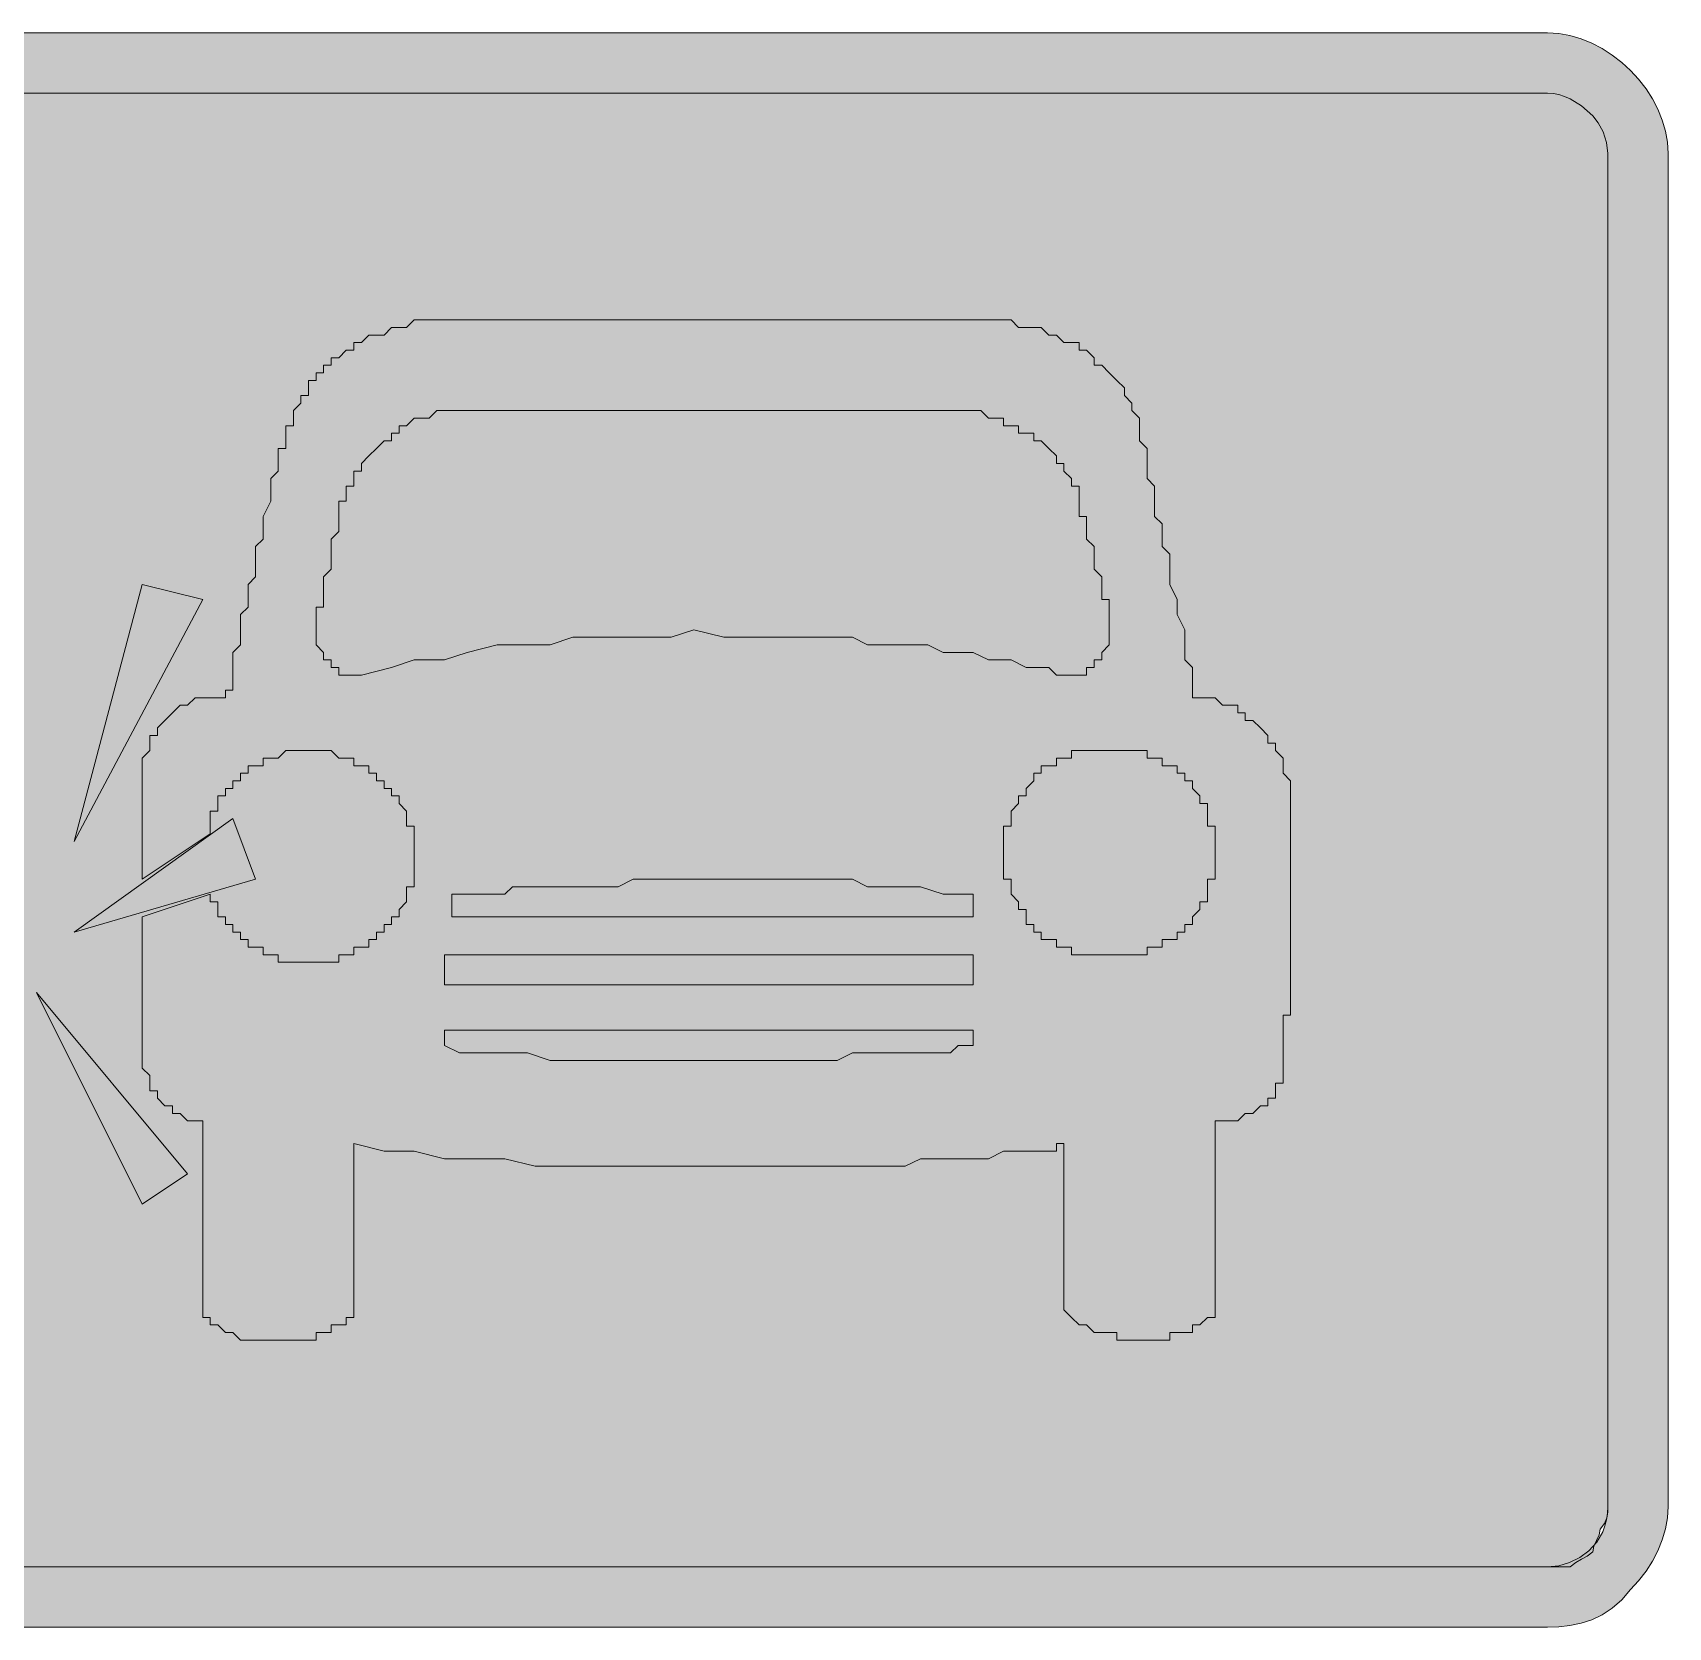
# Model space of a CAD drawing. Header units: metres. Extents: x 68 to 498, y 9 to 262.
# Drawn here: x 237.9 to 497.7, y 9.1 to 262.3 of the extents above; entities that cross this region are included whole.
import ezdxf

# ---------------------------------------------------------------- set-up
doc = ezdxf.new("R2010")
doc.units = ezdxf.units.M
for name, color, linetype, true_color in [('FILL_BLACK_000000', 7, 'Continuous', 0x000000), ('FILL_PINK_E1E1E1', 7, 'Continuous', 0xe1e1e1), ('STROKE_BLACK_000000', 7, 'Continuous', 0x000000)]:
    doc.layers.add(name, color=color, linetype=linetype, true_color=true_color)

msp = doc.modelspace()

# ---------------------------------------------------------------- hatches: boundary and pattern name
at = {"layer": 'FILL_BLACK_000000', "true_color": 0x000000}
h = msp.add_hatch(color=7, dxfattribs=at)
h.dxf.hatch_style = 1
h.paths.add_polyline_path([(482.11, 261.89), (483.87, 261.37), (485.58, 260.67), (487.24, 259.8), (488.82, 258.78), (490.33, 257.61), (491.73, 256.32), (493.02, 254.92), (494.19, 253.41), (495.21, 251.83), (496.08, 250.17), (496.78, 248.46), (497.3, 246.7), (497.62, 244.92), (497.73, 243.12), (497.73, 28.32), (497.62, 26.52), (497.3, 24.74), (496.78, 22.98), (496.08, 21.27), (495.21, 19.61), (494.19, 18.03), (493.02, 16.52), (491.73, 15.12), (490.33, 13.48), (488.82, 12.16), (487.24, 11.11), (485.58, 10.32), (483.87, 9.75), (482.11, 9.38), (480.33, 9.18), (478.53, 9.12), (87.33, 9.12), (85.33, 9.22), (83.4, 9.5), (81.55, 9.97), (79.77, 10.6), (78.09, 11.4), (76.51, 12.35), (75.04, 13.44), (73.68, 14.67), (72.45, 16.03), (71.36, 17.5), (70.41, 19.08), (69.61, 20.76), (68.98, 22.54), (68.51, 24.39), (68.23, 26.32), (68.13, 28.32), (68.13, 243.12), (68.23, 245.12), (68.51, 247.05), (68.98, 248.9), (69.61, 250.68), (70.41, 252.36), (71.36, 253.94), (72.45, 255.41), (73.68, 256.77), (75.04, 258), (76.51, 259.09), (78.09, 260.04), (79.77, 260.84), (81.55, 261.47), (83.4, 261.94), (85.33, 262.22), (87.33, 262.32), (478.53, 262.32), (480.33, 262.21), (482.11, 261.89)])
h.paths.add_polyline_path([(86.23, 252.66), (85.19, 252.5), (84.22, 252.25), (83.3, 251.89), (81.66, 250.95), (80.28, 249.72), (79.19, 248.27), (78.39, 246.64), (77.9, 244.91), (77.73, 243.12), (77.73, 28.32), (77.9, 26.18), (78.39, 24.29), (79.19, 22.65), (80.28, 21.27), (81.66, 20.18), (83.3, 19.38), (85.19, 18.89), (87.33, 18.72), (478.53, 18.72), (480.32, 18.89), (482.05, 19.38), (483.68, 20.18), (485.13, 21.27), (486.36, 22.65), (487.31, 24.29), (487.66, 25.21), (487.91, 26.18), (488.07, 27.22), (488.13, 28.32), (488.13, 243.12), (487.92, 244.9), (487.38, 246.57), (486.61, 248.01), (485.73, 249.12), (483.93, 250.69), (482.13, 251.82), (481.23, 252.21), (480.33, 252.49), (479.43, 252.66), (478.53, 252.72), (87.33, 252.72), (86.23, 252.66)], flags=16)
h = msp.add_hatch(color=7, dxfattribs=at)
h.dxf.hatch_style = 1
h.paths.add_polyline_path([(435.33, 94.32), (435.33, 93.12), (434.13, 93.12), (434.13, 91.92), (432.93, 91.92), (431.73, 90.72), (430.53, 90.72), (429.33, 89.52), (428.13, 89.52), (426.93, 89.52), (425.73, 89.52), (425.73, 88.32), (425.73, 87.12), (425.73, 85.92), (425.73, 84.72), (425.73, 83.52), (425.73, 82.32), (425.73, 81.12), (425.73, 79.92), (425.73, 78.72), (425.73, 77.52), (425.73, 76.32), (425.73, 75.12), (425.73, 73.92), (425.73, 72.72), (425.73, 71.52), (425.73, 70.32), (425.73, 69.12), (425.73, 67.92), (425.73, 66.72), (425.73, 65.52), (425.73, 64.32), (425.73, 63.12), (425.73, 61.92), (425.73, 60.72), (425.73, 59.52), (425.73, 58.32), (424.53, 58.32), (423.33, 57.12), (422.13, 57.12), (422.13, 55.92), (420.93, 55.92), (419.73, 55.92), (418.53, 55.92), (418.53, 54.72), (417.33, 54.72), (416.13, 54.72), (414.93, 54.72), (413.73, 54.72), (412.53, 54.72), (411.33, 54.72), (410.13, 54.72), (410.13, 55.92), (408.93, 55.92), (407.73, 55.92), (406.53, 55.92), (405.33, 57.12), (404.13, 57.12), (402.93, 58.32), (401.73, 59.52), (401.73, 60.72), (401.73, 61.92), (401.73, 63.12), (401.73, 64.32), (401.73, 65.52), (401.73, 66.72), (401.73, 67.92), (401.73, 69.12), (401.73, 70.32), (401.73, 71.52), (401.73, 72.72), (401.73, 73.92), (401.73, 75.12), (401.73, 76.32), (401.73, 77.52), (401.73, 78.72), (401.73, 79.92), (401.73, 81.12), (401.73, 82.32), (401.73, 83.52), (401.73, 84.72), (401.73, 85.92), (400.53, 85.92), (400.53, 84.72), (399.33, 84.72), (398.13, 84.72), (396.93, 84.72), (394.53, 84.72), (393.33, 84.72), (392.13, 84.72), (389.73, 83.52), (388.53, 83.52), (386.13, 83.52), (383.73, 83.52), (381.33, 83.52), (378.93, 83.52), (376.53, 82.32), (374.13, 82.32), (370.53, 82.32), (368.13, 82.32), (364.53, 82.32), (362.13, 82.32), (358.53, 82.32), (354.93, 82.32), (351.33, 82.32), (347.73, 82.32), (344.13, 82.32), (339.33, 82.32), (335.73, 82.32), (330.93, 82.32), (327.33, 82.32), (322.53, 82.32), (317.73, 82.32), (312.93, 83.52), (308.13, 83.52), (303.33, 83.52), (298.53, 84.72), (293.73, 84.72), (288.93, 85.92), (288.93, 84.72), (288.93, 83.52), (288.93, 82.32), (288.93, 81.12), (288.93, 79.92), (288.93, 78.72), (288.93, 77.52), (288.93, 76.32), (288.93, 75.12), (288.93, 73.92), (288.93, 72.72), (288.93, 71.52), (288.93, 70.32), (288.93, 69.12), (288.93, 67.92), (288.93, 66.72), (288.93, 65.52), (288.93, 64.32), (288.93, 63.12), (288.93, 61.92), (288.93, 60.72), (288.93, 59.52), (288.93, 58.32), (287.73, 58.32), (287.73, 57.12), (286.53, 57.12), (285.33, 57.12), (285.33, 55.92), (284.13, 55.92), (282.93, 55.92), (282.93, 54.72), (281.73, 54.72), (280.53, 54.72), (279.33, 54.72), (278.13, 54.72), (276.93, 54.72), (275.73, 54.72), (274.53, 54.72), (273.33, 54.72), (272.13, 54.72), (270.93, 54.72), (269.73, 55.92), (268.53, 55.92), (267.33, 57.12), (266.13, 57.12), (266.13, 58.32), (264.93, 58.32), (264.93, 59.52), (264.93, 60.72), (264.93, 61.92), (264.93, 63.12), (264.93, 64.32), (264.93, 65.52), (264.93, 66.72), (264.93, 67.92), (264.93, 69.12), (264.93, 70.32), (264.93, 71.52), (264.93, 72.72), (264.93, 73.92), (264.93, 75.12), (264.93, 76.32), (264.93, 77.52), (264.93, 78.72), (264.93, 79.92), (264.93, 81.12), (264.93, 82.32), (264.93, 83.52), (264.93, 84.72), (264.93, 85.92), (264.93, 87.12), (264.93, 88.32), (264.93, 89.52), (263.73, 89.52), (262.53, 89.52), (261.33, 90.72), (260.13, 90.72), (260.13, 91.92), (258.93, 91.92), (257.73, 93.12), (257.73, 94.32), (256.53, 94.32), (256.53, 95.52), (256.53, 96.72), (255.33, 97.92), (255.33, 99.12), (255.33, 100.32), (255.33, 101.52), (255.33, 102.72), (255.33, 103.92), (255.33, 105.12), (255.33, 106.32), (255.33, 107.52), (255.33, 108.72), (255.33, 111.12), (255.33, 112.32), (255.33, 113.52), (255.33, 114.72), (255.33, 117.12), (255.33, 118.32), (255.33, 120.72), (255.33, 121.92), (266.13, 125.52), (266.13, 124.32), (267.33, 124.32), (267.33, 123.12), (267.33, 121.92), (268.53, 121.92), (268.53, 120.72), (269.73, 120.72), (269.73, 119.52), (270.93, 119.52), (270.93, 118.32), (272.13, 118.32), (272.13, 117.12), (273.33, 117.12), (274.53, 117.12), (274.53, 115.92), (275.73, 115.92), (276.93, 115.92), (276.93, 114.72), (278.13, 114.72), (279.33, 114.72), (280.53, 114.72), (281.73, 114.72), (282.93, 114.72), (284.13, 114.72), (285.33, 114.72), (286.53, 114.72), (286.53, 115.92), (287.73, 115.92), (288.93, 115.92), (288.93, 117.12), (290.13, 117.12), (291.33, 117.12), (291.33, 118.32), (292.53, 118.32), (292.53, 119.52), (293.73, 119.52), (293.73, 120.72), (294.93, 120.72), (294.93, 121.92), (296.13, 121.92), (296.13, 123.12), (297.33, 124.32), (297.33, 125.52), (297.33, 126.72), (298.53, 126.72), (298.53, 127.92), (298.53, 129.12), (298.53, 130.32), (298.53, 131.52), (298.53, 132.72), (298.53, 133.92), (298.53, 135.12), (298.53, 136.32), (297.33, 136.32), (297.33, 137.52), (297.33, 138.72), (296.13, 139.92), (296.13, 141.12), (294.93, 141.12), (294.93, 142.32), (293.73, 142.32), (293.73, 143.52), (292.53, 143.52), (292.53, 144.72), (291.33, 144.72), (291.33, 145.92), (290.13, 145.92), (288.93, 145.92), (288.93, 147.12), (287.73, 147.12), (286.53, 147.12), (285.33, 148.32), (284.13, 148.32), (282.93, 148.32), (281.73, 148.32), (280.53, 148.32), (279.33, 148.32), (278.13, 148.32), (276.93, 147.12), (275.73, 147.12), (274.53, 147.12), (274.53, 145.92), (273.33, 145.92), (272.13, 145.92), (272.13, 144.72), (270.93, 144.72), (270.93, 143.52), (269.73, 143.52), (269.73, 142.32), (268.53, 142.32), (268.53, 141.12), (267.33, 141.12), (267.33, 139.92), (267.33, 138.72), (266.13, 138.72), (266.13, 137.52), (266.13, 136.32), (266.13, 135.12), (255.33, 127.92), (255.33, 129.12), (255.33, 130.32), (255.33, 131.52), (255.33, 133.92), (255.33, 135.12), (255.33, 136.32), (255.33, 137.52), (255.33, 139.92), (255.33, 141.12), (255.33, 142.32), (255.33, 143.52), (255.33, 144.72), (255.33, 145.92), (255.33, 147.12), (256.53, 148.32), (256.53, 149.52), (256.53, 150.72), (257.73, 150.72), (257.73, 151.92), (258.93, 153.12), (260.13, 154.32), (261.33, 155.52), (262.53, 155.52), (263.73, 156.72), (264.93, 156.72), (266.13, 156.72), (267.33, 156.72), (268.53, 156.72), (268.53, 157.92), (269.73, 157.92), (269.73, 159.12), (269.73, 160.32), (269.73, 161.52), (269.73, 162.72), (269.73, 163.92), (270.93, 165.12), (270.93, 166.32), (270.93, 167.52), (270.93, 168.72), (270.93, 169.92), (272.13, 171.12), (272.13, 172.32), (272.13, 174.72), (273.33, 175.92), (273.33, 177.12), (273.33, 178.32), (273.33, 180.72), (274.53, 181.92), (274.53, 183.12), (274.53, 184.32), (274.53, 185.52), (275.73, 187.92), (275.73, 189.12), (275.73, 190.32), (275.73, 191.52), (276.93, 192.72), (276.93, 193.92), (276.93, 195.12), (276.93, 196.32), (278.13, 196.32), (278.13, 197.52), (278.13, 198.72), (278.13, 199.92), (279.33, 199.92), (279.33, 201.12), (279.33, 202.32), (280.53, 203.52), (280.53, 204.72), (281.73, 204.72), (281.73, 205.92), (281.73, 207.12), (282.93, 207.12), (282.93, 208.32), (284.13, 208.32), (284.13, 209.52), (285.33, 209.52), (285.33, 210.72), (286.53, 210.72), (287.73, 211.92), (288.93, 211.92), (288.93, 213.12), (290.13, 213.12), (291.33, 214.32), (292.53, 214.32), (293.73, 214.32), (294.93, 215.52), (296.13, 215.52), (297.33, 215.52), (298.53, 216.72), (300.93, 216.72), (302.13, 216.72), (303.33, 216.72), (304.53, 216.72), (305.73, 216.72), (308.13, 216.72), (309.33, 216.72), (311.73, 216.72), (314.13, 216.72), (316.53, 216.72), (318.93, 216.72), (322.53, 216.72), (324.93, 216.72), (328.53, 216.72), (332.13, 216.72), (334.53, 216.72), (338.13, 216.72), (341.73, 216.72), (345.33, 216.72), (347.73, 216.72), (351.33, 216.72), (354.93, 216.72), (358.53, 216.72), (360.93, 216.72), (364.53, 216.72), (366.93, 216.72), (370.53, 216.72), (372.93, 216.72), (375.33, 216.72), (377.73, 216.72), (380.13, 216.72), (381.33, 216.72), (382.53, 216.72), (384.93, 216.72), (386.13, 216.72), (387.33, 216.72), (388.53, 216.72), (389.73, 216.72), (390.93, 216.72), (392.13, 216.72), (393.33, 216.72), (394.53, 215.52), (395.73, 215.52), (396.93, 215.52), (398.13, 215.52), (399.33, 214.32), (400.53, 214.32), (401.73, 213.12), (402.93, 213.12), (404.13, 213.12), (404.13, 211.92), (405.33, 211.92), (406.53, 210.72), (406.53, 209.52), (407.73, 209.52), (408.93, 208.32), (410.13, 207.12), (411.33, 205.92), (411.33, 204.72), (412.53, 203.52), (412.53, 202.32), (413.73, 201.12), (413.73, 199.92), (413.73, 198.72), (413.73, 197.52), (414.93, 196.32), (414.93, 195.12), (414.93, 193.92), (414.93, 192.72), (414.93, 191.52), (416.13, 190.32), (416.13, 189.12), (416.13, 186.72), (416.13, 185.52), (417.33, 184.32), (417.33, 181.92), (417.33, 180.72), (418.53, 179.52), (418.53, 177.12), (418.53, 175.92), (418.53, 174.72), (419.73, 172.32), (419.73, 171.12), (419.73, 169.92), (420.93, 167.52), (420.93, 166.32), (420.93, 165.12), (420.93, 163.92), (420.93, 162.72), (422.13, 161.52), (422.13, 160.32), (422.13, 159.12), (422.13, 157.92), (422.13, 156.72), (423.33, 156.72), (424.53, 156.72), (425.73, 156.72), (426.93, 155.52), (428.13, 155.52), (429.33, 155.52), (429.33, 154.32), (430.53, 154.32), (430.53, 153.12), (431.73, 153.12), (432.93, 151.92), (434.13, 150.72), (434.13, 149.52), (435.33, 149.52), (435.33, 148.32), (436.53, 147.12), (436.53, 145.92), (436.53, 144.72), (437.73, 143.52), (437.73, 142.32), (437.73, 141.12), (437.73, 139.92), (437.73, 138.72), (437.73, 137.52), (437.73, 136.32), (437.73, 135.12), (437.73, 133.92), (437.73, 131.52), (437.73, 130.32), (437.73, 129.12), (437.73, 127.92), (437.73, 125.52), (437.73, 124.32), (437.73, 123.12), (437.73, 120.72), (437.73, 119.52), (437.73, 118.32), (437.73, 115.92), (437.73, 114.72), (437.73, 113.52), (437.73, 112.32), (437.73, 111.12), (437.73, 108.72), (437.73, 107.52), (437.73, 106.32), (436.53, 106.32), (436.53, 105.12), (436.53, 103.92), (436.53, 102.72), (436.53, 101.52), (436.53, 100.32), (436.53, 99.12), (436.53, 97.92), (436.53, 96.72), (436.53, 95.52), (435.33, 95.52), (435.33, 94.32)])
h.paths.add_polyline_path([(399.33, 196.32), (398.13, 197.52), (396.93, 197.52), (396.93, 198.72), (395.73, 198.72), (394.53, 198.72), (394.53, 199.92), (393.33, 199.92), (392.13, 199.92), (392.13, 201.12), (390.93, 201.12), (389.73, 201.12), (388.53, 202.32), (387.33, 202.32), (386.13, 202.32), (384.93, 202.32), (383.73, 202.32), (382.53, 202.32), (381.33, 202.32), (378.93, 202.32), (376.53, 202.32), (374.13, 202.32), (371.73, 202.32), (369.33, 202.32), (366.93, 202.32), (364.53, 202.32), (360.93, 202.32), (358.53, 202.32), (354.93, 202.32), (351.33, 202.32), (348.93, 202.32), (345.33, 202.32), (342.93, 202.32), (339.33, 202.32), (335.73, 202.32), (333.33, 202.32), (329.73, 202.32), (327.33, 202.32), (324.93, 202.32), (321.33, 202.32), (318.93, 202.32), (316.53, 202.32), (314.13, 202.32), (311.73, 202.32), (310.53, 202.32), (308.13, 202.32), (306.93, 202.32), (305.73, 202.32), (304.53, 202.32), (303.33, 202.32), (302.13, 202.32), (300.93, 201.12), (299.73, 201.12), (298.53, 201.12), (297.33, 199.92), (296.13, 199.92), (296.13, 198.72), (294.93, 198.72), (294.93, 197.52), (293.73, 197.52), (292.53, 196.32), (291.33, 195.12), (290.13, 193.92), (290.13, 192.72), (288.93, 192.72), (288.93, 191.52), (288.93, 190.32), (287.73, 190.32), (287.73, 189.12), (287.73, 187.92), (286.53, 187.92), (286.53, 186.72), (286.53, 185.52), (286.53, 184.32), (286.53, 183.12), (285.33, 181.92), (285.33, 180.72), (285.33, 179.52), (285.33, 178.32), (285.33, 177.12), (284.13, 175.92), (284.13, 174.72), (284.13, 173.52), (284.13, 172.32), (284.13, 171.12), (282.93, 171.12), (282.93, 169.92), (282.93, 168.72), (282.93, 167.52), (282.93, 166.32), (282.93, 165.12), (284.13, 163.92), (284.13, 162.72), (285.33, 162.72), (285.33, 161.52), (286.53, 161.52), (286.53, 160.32), (287.73, 160.32), (288.93, 160.32), (290.13, 160.32), (294.93, 161.52), (298.53, 162.72), (303.33, 162.72), (306.93, 163.92), (311.73, 165.12), (315.33, 165.12), (320.13, 165.12), (323.73, 166.32), (327.33, 166.32), (332.13, 166.32), (335.73, 166.32), (339.33, 166.32), (342.93, 167.52), (347.73, 166.32), (351.33, 166.32), (354.93, 166.32), (358.53, 166.32), (360.93, 166.32), (364.53, 166.32), (368.13, 166.32), (370.53, 165.12), (374.13, 165.12), (376.53, 165.12), (380.13, 165.12), (382.53, 163.92), (384.93, 163.92), (387.33, 163.92), (389.73, 162.72), (390.93, 162.72), (393.33, 162.72), (395.73, 161.52), (396.93, 161.52), (398.13, 161.52), (399.33, 161.52), (400.53, 160.32), (401.73, 160.32), (402.93, 160.32), (404.13, 160.32), (405.33, 160.32), (405.33, 161.52), (406.53, 161.52), (406.53, 162.72), (407.73, 162.72), (407.73, 163.92), (408.93, 165.12), (408.93, 166.32), (408.93, 167.52), (408.93, 168.72), (408.93, 169.92), (408.93, 171.12), (408.93, 172.32), (407.73, 172.32), (407.73, 173.52), (407.73, 174.72), (407.73, 175.92), (406.53, 177.12), (406.53, 178.32), (406.53, 179.52), (406.53, 180.72), (405.33, 181.92), (405.33, 183.12), (405.33, 184.32), (405.33, 185.52), (404.13, 185.52), (404.13, 186.72), (404.13, 187.92), (404.13, 189.12), (404.13, 190.32), (402.93, 190.32), (402.93, 191.52), (401.73, 192.72), (401.73, 193.92), (400.53, 193.92), (400.53, 195.12), (399.33, 196.32)], flags=16)
h.paths.add_polyline_path([(394.53, 124.32), (394.53, 123.12), (395.73, 123.12), (395.73, 121.92), (395.73, 120.72), (396.93, 120.72), (396.93, 119.52), (398.13, 119.52), (398.13, 118.32), (399.33, 118.32), (400.53, 118.32), (400.53, 117.12), (401.73, 117.12), (402.93, 117.12), (402.93, 115.92), (404.13, 115.92), (405.33, 115.92), (406.53, 115.92), (407.73, 115.92), (408.93, 115.92), (410.13, 115.92), (411.33, 115.92), (412.53, 115.92), (413.73, 115.92), (414.93, 115.92), (414.93, 117.12), (416.13, 117.12), (417.33, 117.12), (417.33, 118.32), (418.53, 118.32), (419.73, 118.32), (419.73, 119.52), (420.93, 119.52), (420.93, 120.72), (422.13, 120.72), (422.13, 121.92), (423.33, 123.12), (423.33, 124.32), (424.53, 124.32), (424.53, 125.52), (424.53, 126.72), (424.53, 127.92), (425.73, 127.92), (425.73, 129.12), (425.73, 130.32), (425.73, 131.52), (425.73, 132.72), (425.73, 133.92), (425.73, 135.12), (425.73, 136.32), (424.53, 136.32), (424.53, 137.52), (424.53, 138.72), (424.53, 139.92), (423.33, 139.92), (423.33, 141.12), (422.13, 142.32), (422.13, 143.52), (420.93, 143.52), (420.93, 144.72), (419.73, 144.72), (419.73, 145.92), (418.53, 145.92), (417.33, 145.92), (417.33, 147.12), (416.13, 147.12), (414.93, 147.12), (414.93, 148.32), (413.73, 148.32), (412.53, 148.32), (411.33, 148.32), (410.13, 148.32), (408.93, 148.32), (407.73, 148.32), (406.53, 148.32), (405.33, 148.32), (404.13, 148.32), (402.93, 148.32), (402.93, 147.12), (401.73, 147.12), (400.53, 147.12), (400.53, 145.92), (399.33, 145.92), (398.13, 145.92), (398.13, 144.72), (396.93, 144.72), (396.93, 143.52), (395.73, 142.32), (395.73, 141.12), (394.53, 141.12), (394.53, 139.92), (393.33, 138.72), (393.33, 137.52), (393.33, 136.32), (392.13, 136.32), (392.13, 135.12), (392.13, 133.92), (392.13, 132.72), (392.13, 131.52), (392.13, 130.32), (392.13, 129.12), (392.13, 127.92), (393.33, 127.92), (393.33, 126.72), (393.33, 125.52), (394.53, 124.32)], flags=16)
h.paths.add_polyline_path([(303.33, 115.92), (303.33, 111.12), (387.33, 111.12), (387.33, 115.92), (303.33, 115.92)], flags=16)
h.paths.add_polyline_path([(386.13, 103.92), (384.93, 103.92), (383.73, 103.92), (382.53, 103.92), (381.33, 103.92), (378.93, 103.92), (376.53, 103.92), (374.13, 103.92), (371.73, 103.92), (369.33, 103.92), (366.93, 103.92), (364.53, 103.92), (360.93, 103.92), (358.53, 103.92), (354.93, 103.92), (351.33, 103.92), (348.93, 103.92), (345.33, 103.92), (342.93, 103.92), (339.33, 103.92), (335.73, 103.92), (333.33, 103.92), (329.73, 103.92), (327.33, 103.92), (323.73, 103.92), (321.33, 103.92), (318.93, 103.92), (316.53, 103.92), (314.13, 103.92), (311.73, 103.92), (310.53, 103.92), (308.13, 103.92), (306.93, 103.92), (305.73, 103.92), (304.53, 103.92), (303.33, 103.92), (303.33, 102.72), (303.33, 101.52), (305.73, 100.32), (308.13, 100.32), (311.73, 100.32), (314.13, 100.32), (316.53, 100.32), (320.13, 99.12), (322.53, 99.12), (324.93, 99.12), (328.53, 99.12), (330.93, 99.12), (333.33, 99.12), (336.93, 99.12), (339.33, 99.12), (342.93, 99.12), (345.33, 99.12), (347.73, 99.12), (350.13, 99.12), (353.73, 99.12), (356.13, 99.12), (358.53, 99.12), (360.93, 99.12), (363.33, 99.12), (365.73, 99.12), (368.13, 100.32), (370.53, 100.32), (371.73, 100.32), (374.13, 100.32), (376.53, 100.32), (377.73, 100.32), (378.93, 100.32), (381.33, 100.32), (382.53, 100.32), (383.73, 100.32), (384.93, 101.52), (386.13, 101.52), (387.33, 101.52), (387.33, 102.72), (387.33, 103.92), (386.13, 103.92)], flags=16)
h.paths.add_polyline_path([(306.93, 121.92), (308.13, 121.92), (309.33, 121.92), (310.53, 121.92), (312.93, 121.92), (315.33, 121.92), (317.73, 121.92), (320.13, 121.92), (322.53, 121.92), (324.93, 121.92), (327.33, 121.92), (330.93, 121.92), (333.33, 121.92), (336.93, 121.92), (339.33, 121.92), (342.93, 121.92), (345.33, 121.92), (348.93, 121.92), (352.53, 121.92), (354.93, 121.92), (358.53, 121.92), (360.93, 121.92), (364.53, 121.92), (366.93, 121.92), (369.33, 121.92), (371.73, 121.92), (374.13, 121.92), (376.53, 121.92), (378.93, 121.92), (381.33, 121.92), (382.53, 121.92), (383.73, 121.92), (384.93, 121.92), (386.13, 121.92), (387.33, 121.92), (387.33, 123.12), (387.33, 124.32), (387.33, 125.52), (384.93, 125.52), (382.53, 125.52), (378.93, 126.72), (376.53, 126.72), (374.13, 126.72), (370.53, 126.72), (368.13, 127.92), (365.73, 127.92), (362.13, 127.92), (359.73, 127.92), (357.33, 127.92), (353.73, 127.92), (351.33, 127.92), (348.93, 127.92), (345.33, 127.92), (342.93, 127.92), (340.53, 127.92), (338.13, 127.92), (335.73, 127.92), (333.33, 127.92), (330.93, 126.72), (328.53, 126.72), (326.13, 126.72), (323.73, 126.72), (321.33, 126.72), (318.93, 126.72), (317.73, 126.72), (315.33, 126.72), (314.13, 126.72), (312.93, 125.52), (310.53, 125.52), (309.33, 125.52), (308.13, 125.52), (306.93, 125.52), (305.73, 125.52), (304.53, 125.52), (304.53, 124.32), (304.53, 123.12), (304.53, 121.92), (305.73, 121.92), (306.93, 121.92)], flags=16)
h = msp.add_hatch(color=7, dxfattribs=at)
h.dxf.hatch_style = 1
h.paths.add_polyline_path([(244.53, 133.92), (255.33, 174.72), (264.93, 172.32), (244.53, 133.92)])
h = msp.add_hatch(color=7, dxfattribs=at)
h.dxf.hatch_style = 1
h.paths.add_polyline_path([(244.53, 119.52), (269.73, 137.52), (273.33, 127.92), (244.53, 119.52)])
h = msp.add_hatch(color=7, dxfattribs=at)
h.dxf.hatch_style = 1
h.paths.add_polyline_path([(255.33, 76.32), (238.53, 109.92), (262.53, 81.12), (255.33, 76.32)])
at = {"layer": 'FILL_PINK_E1E1E1', "true_color": 0xe1e1e1}
h = msp.add_hatch(color=7, dxfattribs=at)
h.dxf.hatch_style = 1
h.paths.add_polyline_path([(87.33, 18.72), (83.73, 18.72), (82.83, 19.43), (81.93, 19.92), (81.03, 20.41), (80.13, 21.12), (79.42, 22.02), (78.93, 22.92), (78.44, 23.82), (77.73, 24.72), (77.73, 28.32), (77.73, 243.12), (77.73, 246.72), (78.44, 247.6), (78.93, 248.37), (79.42, 248.91), (79.73, 249.07), (80.13, 249.12), (81.93, 250.77), (82.83, 251.31), (83.73, 251.52), (84.63, 252.21), (85.53, 252.57), (86.43, 252.7), (87.33, 252.72), (478.53, 252.72), (479.43, 252.66), (480.33, 252.49), (481.23, 252.21), (482.13, 251.82), (483.93, 250.69), (485.73, 249.12), (486.61, 248.01), (487.38, 246.57), (487.92, 244.9), (488.13, 243.12), (488.13, 28.32), (488.11, 27.42), (487.98, 26.52), (487.62, 25.62), (486.93, 24.72), (486.74, 23.82), (486.33, 22.92), (485.92, 22.02), (485.73, 21.12), (484.83, 20.41), (483.93, 19.92), (483.03, 19.43), (482.13, 18.72), (478.53, 18.72), (87.33, 18.72)])

# ---------------------------------------------------------------- linework, layer by layer
at = {"layer": 'FILL_BLACK_000000', "lineweight": 0, "true_color": 0x000000}
for points in [[(87.33, 262.32), (478.53, 262.32), (480.33, 262.21), (482.11, 261.89), (483.87, 261.37), (485.58, 260.67), (487.24, 259.8), (488.82, 258.78), (490.33, 257.61), (491.73, 256.32), (493.02, 254.92), (494.19, 253.41), (495.21, 251.83), (496.08, 250.17), (496.78, 248.46), (497.3, 246.7), (497.62, 244.92), (497.73, 243.12), (497.73, 28.32), (497.62, 26.52), (497.3, 24.74), (496.78, 22.98), (496.08, 21.27), (495.21, 19.61), (494.19, 18.03), (493.02, 16.52), (491.73, 15.12), (490.33, 13.48), (488.82, 12.16), (487.24, 11.11), (485.58, 10.32), (483.87, 9.75), (482.11, 9.38), (480.33, 9.18), (478.53, 9.12), (87.33, 9.12)], [(87.33, 18.72), (478.53, 18.72), (480.32, 18.89), (482.05, 19.38), (483.68, 20.18), (485.13, 21.27), (486.36, 22.65), (487.31, 24.29), (487.66, 25.21), (487.91, 26.18), (488.07, 27.22), (488.13, 28.32), (488.13, 243.12), (487.92, 244.9), (487.38, 246.57), (486.61, 248.01), (485.73, 249.12), (483.93, 250.69), (482.13, 251.82), (481.23, 252.21), (480.33, 252.49), (479.43, 252.66), (478.53, 252.72), (87.33, 252.72)]]:
    msp.add_lwpolyline(points, dxfattribs=at)
for points in [[(435.33, 94.32), (435.33, 93.12), (434.13, 93.12), (434.13, 91.92), (432.93, 91.92), (431.73, 90.72), (430.53, 90.72), (429.33, 89.52), (428.13, 89.52), (426.93, 89.52), (425.73, 89.52), (425.73, 88.32), (425.73, 87.12), (425.73, 85.92), (425.73, 84.72), (425.73, 83.52), (425.73, 82.32), (425.73, 81.12), (425.73, 79.92), (425.73, 78.72), (425.73, 77.52), (425.73, 76.32), (425.73, 75.12), (425.73, 73.92), (425.73, 72.72), (425.73, 71.52), (425.73, 70.32), (425.73, 69.12), (425.73, 67.92), (425.73, 66.72), (425.73, 65.52), (425.73, 64.32), (425.73, 63.12), (425.73, 61.92), (425.73, 60.72), (425.73, 59.52), (425.73, 58.32), (424.53, 58.32), (423.33, 57.12), (422.13, 57.12), (422.13, 55.92), (420.93, 55.92), (419.73, 55.92), (418.53, 55.92), (418.53, 54.72), (417.33, 54.72), (416.13, 54.72), (414.93, 54.72), (413.73, 54.72), (412.53, 54.72), (411.33, 54.72), (410.13, 54.72), (410.13, 55.92), (408.93, 55.92), (407.73, 55.92), (406.53, 55.92), (405.33, 57.12), (404.13, 57.12), (402.93, 58.32), (401.73, 59.52), (401.73, 60.72), (401.73, 61.92), (401.73, 63.12), (401.73, 64.32), (401.73, 65.52), (401.73, 66.72), (401.73, 67.92), (401.73, 69.12), (401.73, 70.32), (401.73, 71.52), (401.73, 72.72), (401.73, 73.92), (401.73, 75.12), (401.73, 76.32), (401.73, 77.52), (401.73, 78.72), (401.73, 79.92), (401.73, 81.12), (401.73, 82.32), (401.73, 83.52), (401.73, 84.72), (401.73, 85.92), (400.53, 85.92), (400.53, 84.72), (399.33, 84.72), (398.13, 84.72), (396.93, 84.72), (394.53, 84.72), (393.33, 84.72), (392.13, 84.72), (389.73, 83.52), (388.53, 83.52), (386.13, 83.52), (383.73, 83.52), (381.33, 83.52), (378.93, 83.52), (376.53, 82.32), (374.13, 82.32), (370.53, 82.32), (368.13, 82.32), (364.53, 82.32), (362.13, 82.32), (358.53, 82.32), (354.93, 82.32), (351.33, 82.32), (347.73, 82.32), (344.13, 82.32), (339.33, 82.32), (335.73, 82.32), (330.93, 82.32), (327.33, 82.32), (322.53, 82.32), (317.73, 82.32), (312.93, 83.52), (308.13, 83.52), (303.33, 83.52), (298.53, 84.72), (293.73, 84.72), (288.93, 85.92), (288.93, 84.72), (288.93, 83.52), (288.93, 82.32), (288.93, 81.12), (288.93, 79.92), (288.93, 78.72), (288.93, 77.52), (288.93, 76.32), (288.93, 75.12), (288.93, 73.92), (288.93, 72.72), (288.93, 71.52), (288.93, 70.32), (288.93, 69.12), (288.93, 67.92), (288.93, 66.72), (288.93, 65.52), (288.93, 64.32), (288.93, 63.12), (288.93, 61.92), (288.93, 60.72), (288.93, 59.52), (288.93, 58.32), (287.73, 58.32), (287.73, 57.12), (286.53, 57.12), (285.33, 57.12), (285.33, 55.92), (284.13, 55.92), (282.93, 55.92), (282.93, 54.72), (281.73, 54.72), (280.53, 54.72), (279.33, 54.72), (278.13, 54.72), (276.93, 54.72), (275.73, 54.72), (274.53, 54.72), (273.33, 54.72), (272.13, 54.72), (270.93, 54.72), (269.73, 55.92), (268.53, 55.92), (267.33, 57.12), (266.13, 57.12), (266.13, 58.32), (264.93, 58.32), (264.93, 59.52), (264.93, 60.72), (264.93, 61.92), (264.93, 63.12), (264.93, 64.32), (264.93, 65.52), (264.93, 66.72), (264.93, 67.92), (264.93, 69.12), (264.93, 70.32), (264.93, 71.52), (264.93, 72.72), (264.93, 73.92), (264.93, 75.12), (264.93, 76.32), (264.93, 77.52), (264.93, 78.72), (264.93, 79.92), (264.93, 81.12), (264.93, 82.32), (264.93, 83.52), (264.93, 84.72), (264.93, 85.92), (264.93, 87.12), (264.93, 88.32), (264.93, 89.52), (263.73, 89.52), (262.53, 89.52), (261.33, 90.72), (260.13, 90.72), (260.13, 91.92), (258.93, 91.92), (257.73, 93.12), (257.73, 94.32), (256.53, 94.32), (256.53, 95.52), (256.53, 96.72), (255.33, 97.92), (255.33, 99.12), (255.33, 100.32), (255.33, 101.52), (255.33, 102.72), (255.33, 103.92), (255.33, 105.12), (255.33, 106.32), (255.33, 107.52), (255.33, 108.72), (255.33, 111.12), (255.33, 112.32), (255.33, 113.52), (255.33, 114.72), (255.33, 117.12), (255.33, 118.32), (255.33, 120.72), (255.33, 121.92), (266.13, 125.52), (266.13, 124.32), (267.33, 124.32), (267.33, 123.12), (267.33, 121.92), (268.53, 121.92), (268.53, 120.72), (269.73, 120.72), (269.73, 119.52), (270.93, 119.52), (270.93, 118.32), (272.13, 118.32), (272.13, 117.12), (273.33, 117.12), (274.53, 117.12), (274.53, 115.92), (275.73, 115.92), (276.93, 115.92), (276.93, 114.72), (278.13, 114.72), (279.33, 114.72), (280.53, 114.72), (281.73, 114.72), (282.93, 114.72), (284.13, 114.72), (285.33, 114.72), (286.53, 114.72), (286.53, 115.92), (287.73, 115.92), (288.93, 115.92), (288.93, 117.12), (290.13, 117.12), (291.33, 117.12), (291.33, 118.32), (292.53, 118.32), (292.53, 119.52), (293.73, 119.52), (293.73, 120.72), (294.93, 120.72), (294.93, 121.92), (296.13, 121.92), (296.13, 123.12), (297.33, 124.32), (297.33, 125.52), (297.33, 126.72), (298.53, 126.72), (298.53, 127.92), (298.53, 129.12), (298.53, 130.32), (298.53, 131.52), (298.53, 132.72), (298.53, 133.92), (298.53, 135.12), (298.53, 136.32), (297.33, 136.32), (297.33, 137.52), (297.33, 138.72), (296.13, 139.92), (296.13, 141.12), (294.93, 141.12), (294.93, 142.32), (293.73, 142.32), (293.73, 143.52), (292.53, 143.52), (292.53, 144.72), (291.33, 144.72), (291.33, 145.92), (290.13, 145.92), (288.93, 145.92), (288.93, 147.12), (287.73, 147.12), (286.53, 147.12), (285.33, 148.32), (284.13, 148.32), (282.93, 148.32), (281.73, 148.32), (280.53, 148.32), (279.33, 148.32), (278.13, 148.32), (276.93, 147.12), (275.73, 147.12), (274.53, 147.12), (274.53, 145.92), (273.33, 145.92), (272.13, 145.92), (272.13, 144.72), (270.93, 144.72), (270.93, 143.52), (269.73, 143.52), (269.73, 142.32), (268.53, 142.32), (268.53, 141.12), (267.33, 141.12), (267.33, 139.92), (267.33, 138.72), (266.13, 138.72), (266.13, 137.52), (266.13, 136.32), (266.13, 135.12), (255.33, 127.92), (255.33, 129.12), (255.33, 130.32), (255.33, 131.52), (255.33, 133.92), (255.33, 135.12), (255.33, 136.32), (255.33, 137.52), (255.33, 139.92), (255.33, 141.12), (255.33, 142.32), (255.33, 143.52), (255.33, 144.72), (255.33, 145.92), (255.33, 147.12), (256.53, 148.32), (256.53, 149.52), (256.53, 150.72), (257.73, 150.72), (257.73, 151.92), (258.93, 153.12), (260.13, 154.32), (261.33, 155.52), (262.53, 155.52), (263.73, 156.72), (264.93, 156.72), (266.13, 156.72), (267.33, 156.72), (268.53, 156.72), (268.53, 157.92), (269.73, 157.92), (269.73, 159.12), (269.73, 160.32), (269.73, 161.52), (269.73, 162.72), (269.73, 163.92), (270.93, 165.12), (270.93, 166.32), (270.93, 167.52), (270.93, 168.72), (270.93, 169.92), (272.13, 171.12), (272.13, 172.32), (272.13, 174.72), (273.33, 175.92), (273.33, 177.12), (273.33, 178.32), (273.33, 180.72), (274.53, 181.92), (274.53, 183.12), (274.53, 184.32), (274.53, 185.52), (275.73, 187.92), (275.73, 189.12), (275.73, 190.32), (275.73, 191.52), (276.93, 192.72), (276.93, 193.92), (276.93, 195.12), (276.93, 196.32), (278.13, 196.32), (278.13, 197.52), (278.13, 198.72), (278.13, 199.92), (279.33, 199.92), (279.33, 201.12), (279.33, 202.32), (280.53, 203.52), (280.53, 204.72), (281.73, 204.72), (281.73, 205.92), (281.73, 207.12), (282.93, 207.12), (282.93, 208.32), (284.13, 208.32), (284.13, 209.52), (285.33, 209.52), (285.33, 210.72), (286.53, 210.72), (287.73, 211.92), (288.93, 211.92), (288.93, 213.12), (290.13, 213.12), (291.33, 214.32), (292.53, 214.32), (293.73, 214.32), (294.93, 215.52), (296.13, 215.52), (297.33, 215.52), (298.53, 216.72), (300.93, 216.72), (302.13, 216.72), (303.33, 216.72), (304.53, 216.72), (305.73, 216.72), (308.13, 216.72), (309.33, 216.72), (311.73, 216.72), (314.13, 216.72), (316.53, 216.72), (318.93, 216.72), (322.53, 216.72), (324.93, 216.72), (328.53, 216.72), (332.13, 216.72), (334.53, 216.72), (338.13, 216.72), (341.73, 216.72), (345.33, 216.72), (347.73, 216.72), (351.33, 216.72), (354.93, 216.72), (358.53, 216.72), (360.93, 216.72), (364.53, 216.72), (366.93, 216.72), (370.53, 216.72), (372.93, 216.72), (375.33, 216.72), (377.73, 216.72), (380.13, 216.72), (381.33, 216.72), (382.53, 216.72), (384.93, 216.72), (386.13, 216.72), (387.33, 216.72), (388.53, 216.72), (389.73, 216.72), (390.93, 216.72), (392.13, 216.72), (393.33, 216.72), (394.53, 215.52), (395.73, 215.52), (396.93, 215.52), (398.13, 215.52), (399.33, 214.32), (400.53, 214.32), (401.73, 213.12), (402.93, 213.12), (404.13, 213.12), (404.13, 211.92), (405.33, 211.92), (406.53, 210.72), (406.53, 209.52), (407.73, 209.52), (408.93, 208.32), (410.13, 207.12), (411.33, 205.92), (411.33, 204.72), (412.53, 203.52), (412.53, 202.32), (413.73, 201.12), (413.73, 199.92), (413.73, 198.72), (413.73, 197.52), (414.93, 196.32), (414.93, 195.12), (414.93, 193.92), (414.93, 192.72), (414.93, 191.52), (416.13, 190.32), (416.13, 189.12), (416.13, 186.72), (416.13, 185.52), (417.33, 184.32), (417.33, 181.92), (417.33, 180.72), (418.53, 179.52), (418.53, 177.12), (418.53, 175.92), (418.53, 174.72), (419.73, 172.32), (419.73, 171.12), (419.73, 169.92), (420.93, 167.52), (420.93, 166.32), (420.93, 165.12), (420.93, 163.92), (420.93, 162.72), (422.13, 161.52), (422.13, 160.32), (422.13, 159.12), (422.13, 157.92), (422.13, 156.72), (423.33, 156.72), (424.53, 156.72), (425.73, 156.72), (426.93, 155.52), (428.13, 155.52), (429.33, 155.52), (429.33, 154.32), (430.53, 154.32), (430.53, 153.12), (431.73, 153.12), (432.93, 151.92), (434.13, 150.72), (434.13, 149.52), (435.33, 149.52), (435.33, 148.32), (436.53, 147.12), (436.53, 145.92), (436.53, 144.72), (437.73, 143.52), (437.73, 142.32), (437.73, 141.12), (437.73, 139.92), (437.73, 138.72), (437.73, 137.52), (437.73, 136.32), (437.73, 135.12), (437.73, 133.92), (437.73, 131.52), (437.73, 130.32), (437.73, 129.12), (437.73, 127.92), (437.73, 125.52), (437.73, 124.32), (437.73, 123.12), (437.73, 120.72), (437.73, 119.52), (437.73, 118.32), (437.73, 115.92), (437.73, 114.72), (437.73, 113.52), (437.73, 112.32), (437.73, 111.12), (437.73, 108.72), (437.73, 107.52), (437.73, 106.32), (436.53, 106.32), (436.53, 105.12), (436.53, 103.92), (436.53, 102.72), (436.53, 101.52), (436.53, 100.32), (436.53, 99.12), (436.53, 97.92), (436.53, 96.72), (436.53, 95.52), (435.33, 95.52)], [(399.33, 196.32), (398.13, 197.52), (396.93, 197.52), (396.93, 198.72), (395.73, 198.72), (394.53, 198.72), (394.53, 199.92), (393.33, 199.92), (392.13, 199.92), (392.13, 201.12), (390.93, 201.12), (389.73, 201.12), (388.53, 202.32), (387.33, 202.32), (386.13, 202.32), (384.93, 202.32), (383.73, 202.32), (382.53, 202.32), (381.33, 202.32), (378.93, 202.32), (376.53, 202.32), (374.13, 202.32), (371.73, 202.32), (369.33, 202.32), (366.93, 202.32), (364.53, 202.32), (360.93, 202.32), (358.53, 202.32), (354.93, 202.32), (351.33, 202.32), (348.93, 202.32), (345.33, 202.32), (342.93, 202.32), (339.33, 202.32), (335.73, 202.32), (333.33, 202.32), (329.73, 202.32), (327.33, 202.32), (324.93, 202.32), (321.33, 202.32), (318.93, 202.32), (316.53, 202.32), (314.13, 202.32), (311.73, 202.32), (310.53, 202.32), (308.13, 202.32), (306.93, 202.32), (305.73, 202.32), (304.53, 202.32), (303.33, 202.32), (302.13, 202.32), (300.93, 201.12), (299.73, 201.12), (298.53, 201.12), (297.33, 199.92), (296.13, 199.92), (296.13, 198.72), (294.93, 198.72), (294.93, 197.52), (293.73, 197.52), (292.53, 196.32), (291.33, 195.12), (290.13, 193.92), (290.13, 192.72), (288.93, 192.72), (288.93, 191.52), (288.93, 190.32), (287.73, 190.32), (287.73, 189.12), (287.73, 187.92), (286.53, 187.92), (286.53, 186.72), (286.53, 185.52), (286.53, 184.32), (286.53, 183.12), (285.33, 181.92), (285.33, 180.72), (285.33, 179.52), (285.33, 178.32), (285.33, 177.12), (284.13, 175.92), (284.13, 174.72), (284.13, 173.52), (284.13, 172.32), (284.13, 171.12), (282.93, 171.12), (282.93, 169.92), (282.93, 168.72), (282.93, 167.52), (282.93, 166.32), (282.93, 165.12), (284.13, 163.92), (284.13, 162.72), (285.33, 162.72), (285.33, 161.52), (286.53, 161.52), (286.53, 160.32), (287.73, 160.32), (288.93, 160.32), (290.13, 160.32), (294.93, 161.52), (298.53, 162.72), (303.33, 162.72), (306.93, 163.92), (311.73, 165.12), (315.33, 165.12), (320.13, 165.12), (323.73, 166.32), (327.33, 166.32), (332.13, 166.32), (335.73, 166.32), (339.33, 166.32), (342.93, 167.52), (347.73, 166.32), (351.33, 166.32), (354.93, 166.32), (358.53, 166.32), (360.93, 166.32), (364.53, 166.32), (368.13, 166.32), (370.53, 165.12), (374.13, 165.12), (376.53, 165.12), (380.13, 165.12), (382.53, 163.92), (384.93, 163.92), (387.33, 163.92), (389.73, 162.72), (390.93, 162.72), (393.33, 162.72), (395.73, 161.52), (396.93, 161.52), (398.13, 161.52), (399.33, 161.52), (400.53, 160.32), (401.73, 160.32), (402.93, 160.32), (404.13, 160.32), (405.33, 160.32), (405.33, 161.52), (406.53, 161.52), (406.53, 162.72), (407.73, 162.72), (407.73, 163.92), (408.93, 165.12), (408.93, 166.32), (408.93, 167.52), (408.93, 168.72), (408.93, 169.92), (408.93, 171.12), (408.93, 172.32), (407.73, 172.32), (407.73, 173.52), (407.73, 174.72), (407.73, 175.92), (406.53, 177.12), (406.53, 178.32), (406.53, 179.52), (406.53, 180.72), (405.33, 181.92), (405.33, 183.12), (405.33, 184.32), (405.33, 185.52), (404.13, 185.52), (404.13, 186.72), (404.13, 187.92), (404.13, 189.12), (404.13, 190.32), (402.93, 190.32), (402.93, 191.52), (401.73, 192.72), (401.73, 193.92), (400.53, 193.92), (400.53, 195.12)], [(244.53, 133.92), (255.33, 174.72), (264.93, 172.32)], [(394.53, 124.32), (394.53, 123.12), (395.73, 123.12), (395.73, 121.92), (395.73, 120.72), (396.93, 120.72), (396.93, 119.52), (398.13, 119.52), (398.13, 118.32), (399.33, 118.32), (400.53, 118.32), (400.53, 117.12), (401.73, 117.12), (402.93, 117.12), (402.93, 115.92), (404.13, 115.92), (405.33, 115.92), (406.53, 115.92), (407.73, 115.92), (408.93, 115.92), (410.13, 115.92), (411.33, 115.92), (412.53, 115.92), (413.73, 115.92), (414.93, 115.92), (414.93, 117.12), (416.13, 117.12), (417.33, 117.12), (417.33, 118.32), (418.53, 118.32), (419.73, 118.32), (419.73, 119.52), (420.93, 119.52), (420.93, 120.72), (422.13, 120.72), (422.13, 121.92), (423.33, 123.12), (423.33, 124.32), (424.53, 124.32), (424.53, 125.52), (424.53, 126.72), (424.53, 127.92), (425.73, 127.92), (425.73, 129.12), (425.73, 130.32), (425.73, 131.52), (425.73, 132.72), (425.73, 133.92), (425.73, 135.12), (425.73, 136.32), (424.53, 136.32), (424.53, 137.52), (424.53, 138.72), (424.53, 139.92), (423.33, 139.92), (423.33, 141.12), (422.13, 142.32), (422.13, 143.52), (420.93, 143.52), (420.93, 144.72), (419.73, 144.72), (419.73, 145.92), (418.53, 145.92), (417.33, 145.92), (417.33, 147.12), (416.13, 147.12), (414.93, 147.12), (414.93, 148.32), (413.73, 148.32), (412.53, 148.32), (411.33, 148.32), (410.13, 148.32), (408.93, 148.32), (407.73, 148.32), (406.53, 148.32), (405.33, 148.32), (404.13, 148.32), (402.93, 148.32), (402.93, 147.12), (401.73, 147.12), (400.53, 147.12), (400.53, 145.92), (399.33, 145.92), (398.13, 145.92), (398.13, 144.72), (396.93, 144.72), (396.93, 143.52), (395.73, 142.32), (395.73, 141.12), (394.53, 141.12), (394.53, 139.92), (393.33, 138.72), (393.33, 137.52), (393.33, 136.32), (392.13, 136.32), (392.13, 135.12), (392.13, 133.92), (392.13, 132.72), (392.13, 131.52), (392.13, 130.32), (392.13, 129.12), (392.13, 127.92), (393.33, 127.92), (393.33, 126.72), (393.33, 125.52)], [(244.53, 119.52), (269.73, 137.52), (273.33, 127.92)], [(306.93, 121.92), (308.13, 121.92), (309.33, 121.92), (310.53, 121.92), (312.93, 121.92), (315.33, 121.92), (317.73, 121.92), (320.13, 121.92), (322.53, 121.92), (324.93, 121.92), (327.33, 121.92), (330.93, 121.92), (333.33, 121.92), (336.93, 121.92), (339.33, 121.92), (342.93, 121.92), (345.33, 121.92), (348.93, 121.92), (352.53, 121.92), (354.93, 121.92), (358.53, 121.92), (360.93, 121.92), (364.53, 121.92), (366.93, 121.92), (369.33, 121.92), (371.73, 121.92), (374.13, 121.92), (376.53, 121.92), (378.93, 121.92), (381.33, 121.92), (382.53, 121.92), (383.73, 121.92), (384.93, 121.92), (386.13, 121.92), (387.33, 121.92), (387.33, 123.12), (387.33, 124.32), (387.33, 125.52), (384.93, 125.52), (382.53, 125.52), (378.93, 126.72), (376.53, 126.72), (374.13, 126.72), (370.53, 126.72), (368.13, 127.92), (365.73, 127.92), (362.13, 127.92), (359.73, 127.92), (357.33, 127.92), (353.73, 127.92), (351.33, 127.92), (348.93, 127.92), (345.33, 127.92), (342.93, 127.92), (340.53, 127.92), (338.13, 127.92), (335.73, 127.92), (333.33, 127.92), (330.93, 126.72), (328.53, 126.72), (326.13, 126.72), (323.73, 126.72), (321.33, 126.72), (318.93, 126.72), (317.73, 126.72), (315.33, 126.72), (314.13, 126.72), (312.93, 125.52), (310.53, 125.52), (309.33, 125.52), (308.13, 125.52), (306.93, 125.52), (305.73, 125.52), (304.53, 125.52), (304.53, 124.32), (304.53, 123.12), (304.53, 121.92), (305.73, 121.92)], [(303.33, 115.92), (303.33, 111.12), (387.33, 111.12), (387.33, 115.92)], [(255.33, 76.32), (238.53, 109.92), (262.53, 81.12)], [(386.13, 103.92), (384.93, 103.92), (383.73, 103.92), (382.53, 103.92), (381.33, 103.92), (378.93, 103.92), (376.53, 103.92), (374.13, 103.92), (371.73, 103.92), (369.33, 103.92), (366.93, 103.92), (364.53, 103.92), (360.93, 103.92), (358.53, 103.92), (354.93, 103.92), (351.33, 103.92), (348.93, 103.92), (345.33, 103.92), (342.93, 103.92), (339.33, 103.92), (335.73, 103.92), (333.33, 103.92), (329.73, 103.92), (327.33, 103.92), (323.73, 103.92), (321.33, 103.92), (318.93, 103.92), (316.53, 103.92), (314.13, 103.92), (311.73, 103.92), (310.53, 103.92), (308.13, 103.92), (306.93, 103.92), (305.73, 103.92), (304.53, 103.92), (303.33, 103.92), (303.33, 102.72), (303.33, 101.52), (305.73, 100.32), (308.13, 100.32), (311.73, 100.32), (314.13, 100.32), (316.53, 100.32), (320.13, 99.12), (322.53, 99.12), (324.93, 99.12), (328.53, 99.12), (330.93, 99.12), (333.33, 99.12), (336.93, 99.12), (339.33, 99.12), (342.93, 99.12), (345.33, 99.12), (347.73, 99.12), (350.13, 99.12), (353.73, 99.12), (356.13, 99.12), (358.53, 99.12), (360.93, 99.12), (363.33, 99.12), (365.73, 99.12), (368.13, 100.32), (370.53, 100.32), (371.73, 100.32), (374.13, 100.32), (376.53, 100.32), (377.73, 100.32), (378.93, 100.32), (381.33, 100.32), (382.53, 100.32), (383.73, 100.32), (384.93, 101.52), (386.13, 101.52), (387.33, 101.52), (387.33, 102.72), (387.33, 103.92)]]:
    msp.add_lwpolyline(points, close=True, dxfattribs=at)
at = {"layer": 'FILL_PINK_E1E1E1', "lineweight": 0, "true_color": 0xe1e1e1}
msp.add_lwpolyline([(87.33, 252.72), (478.53, 252.72), (479.43, 252.66), (480.33, 252.49), (481.23, 252.21), (482.13, 251.82), (483.93, 250.69), (485.73, 249.12), (486.61, 248.01), (487.38, 246.57), (487.92, 244.9), (488.13, 243.12), (488.13, 28.32), (488.11, 27.42), (487.98, 26.52), (487.62, 25.62), (486.93, 24.72), (486.74, 23.82), (486.33, 22.92), (485.92, 22.02), (485.73, 21.12), (484.83, 20.41), (483.93, 19.92), (483.03, 19.43), (482.13, 18.72), (478.53, 18.72), (87.33, 18.72)], dxfattribs=at)
at = {"layer": 'STROKE_BLACK_000000', "lineweight": 0, "true_color": 0x000000}
msp.add_lwpolyline([(402.93, 190.32), (404.13, 190.32), (404.13, 189.12), (404.13, 187.92), (404.13, 186.72), (404.13, 185.52), (405.33, 185.52), (405.33, 184.32), (405.33, 183.12), (405.33, 181.92), (406.53, 180.72), (406.53, 179.52), (406.53, 178.32), (406.53, 177.12), (407.73, 175.92), (407.73, 174.72), (407.73, 173.52), (407.73, 172.32), (408.93, 172.32), (408.93, 171.12), (408.93, 169.92), (408.93, 168.72), (408.93, 167.52), (408.93, 166.32), (408.93, 165.12), (407.73, 163.92), (407.73, 162.72), (406.53, 162.72), (406.53, 161.52), (405.33, 161.52), (405.33, 160.32), (404.13, 160.32), (402.93, 160.32), (401.73, 160.32), (400.53, 160.32), (399.33, 161.52), (398.13, 161.52), (396.93, 161.52), (395.73, 161.52), (393.33, 162.72), (390.93, 162.72), (389.73, 162.72), (387.33, 163.92), (384.93, 163.92), (382.53, 163.92), (380.13, 165.12), (376.53, 165.12), (374.13, 165.12), (370.53, 165.12), (368.13, 166.32)], dxfattribs=at)

doc.saveas('drawing.dxf')
